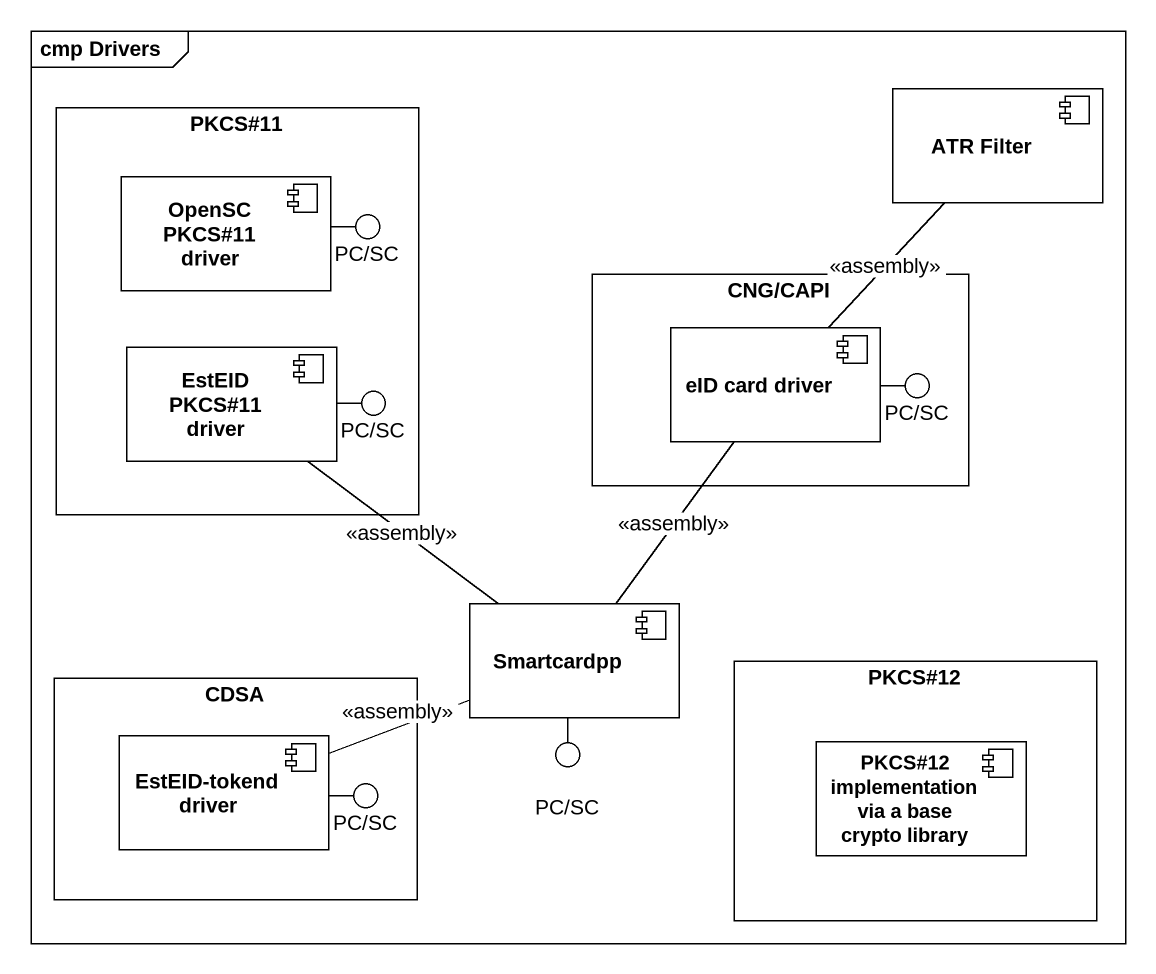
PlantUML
@startuml
mainframe cmp Drivers
component "ATR Filter" as ATR_Filter #FFFFFF
rectangle "PKCS#11" as PKCS_11 {
  component "OpenSC PKCS#11 driver" as OpenSC_PKCS_11_driver #FFFFFF
  component "EstEID PKCS#11 driver" as EstEID_PKCS_11_driver #FFFFFF
}
() "PC/SC" as PC_SC
rectangle "CNG/CAPI" as CNG_CAPI {
  component "eID card driver" as eID_card_driver #FFFFFF
}
() "PC/SC" as PC_SC_2
() "PC/SC" as PC_SC_3
component Smartcardpp #FFFFFF
rectangle CDSA {
  component "EstEID-tokend driver" as EstEID_tokend_driver #FFFFFF
}
rectangle "PKCS#12" as PKCS_12 {
  component "PKCS#12 implementation via a base crypto library" as PKCS_12_implementation_via #FFFFFF
}
() "PC/SC" as PC_SC_4
() "PC/SC" as PC_SC_5
OpenSC_PKCS_11_driver -right- PC_SC
EstEID_PKCS_11_driver -right- PC_SC_2
eID_card_driver -right- PC_SC_3
EstEID_tokend_driver -right- PC_SC_4
Smartcardpp -- PC_SC_5
EstEID_PKCS_11_driver -- Smartcardpp : <<assembly>>
eID_card_driver -up- ATR_Filter : <<assembly>>
eID_card_driver -- Smartcardpp : <<assembly>>
EstEID_tokend_driver -right- Smartcardpp : <<assembly>>
@enduml
